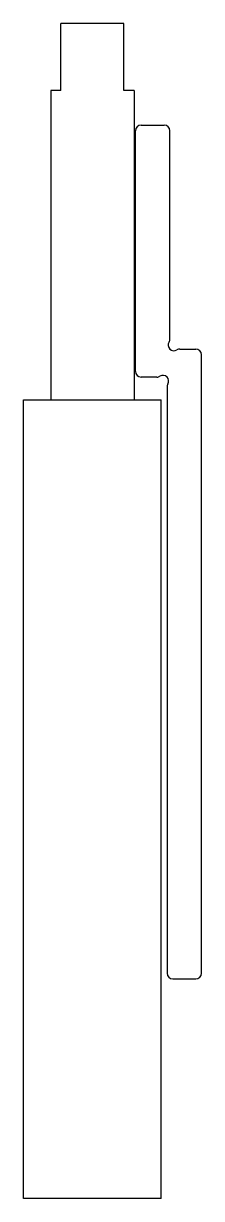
# Model space of a CAD drawing. Header units: inches. Extents: x -0.47 to 0.75, y 0 to 8.08.
import ezdxf

# ---------------------------------------------------------------- set-up
doc = ezdxf.new("R2010")
doc.units = ezdxf.units.IN
doc.layers.get('0').update_dxf_attribs({"linetype": 'CONTINUOUS'})
doc.layers.add('5', color=7, linetype='CONTINUOUS')

msp = doc.modelspace()

# ---------------------------------------------------------------- linework, layer by layer
at = {"color": 0, "linetype": 'CONTINUOUS'}
for p, q in [((0.3346, 7.3799), (0.4921, 7.3799)), ((0.2953, 5.687), (0.2953, 7.3406)), ((0.5315, 5.9094), (0.5315, 7.3406)), ((0.6004, 5.8406), (0.7087, 5.8406)), ((0.748, 1.5492), (0.748, 5.8012)), ((0.4429, 5.6476), (0.3346, 5.6476)), ((0.5118, 5.5788), (0.5118, 1.5492)), ((0.5512, 1.5098), (0.7087, 1.5098))]:
    msp.add_line(p, q, dxfattribs=at)
for centre, start, end in [((0.3346, 7.3406), 90, 180), ((0.4921, 7.3406), 360, 90), ((0.4921, 5.9094), 328.60029, 360), ((0.5593, 5.8684), 148.60029, 225), ((0.5593, 5.8684), 225, 301.39971), ((0.6004, 5.8012), 90, 121.39971), ((0.7087, 5.8012), 360, 90), ((0.3346, 5.687), 180, 270), ((0.484, 5.6198), 45, 121.39971), ((0.4429, 5.687), 270, 301.39971), ((0.484, 5.6198), 328.60029, 45), ((0.5512, 5.5788), 148.60029, 180), ((0.5512, 1.5492), 180, 270), ((0.7087, 1.5492), 270, 0)]:
    msp.add_arc(centre, 0.0394, start, end, dxfattribs=at)
at = {"layer": '5', "color": 5, "linetype": 'CONTINUOUS'}
for p, q in [((-0.2165, 7.6181), (-0.2165, 8.0787)), ((0.2165, 8.0787), (-0.2165, 8.0787)), ((0.2165, 7.6181), (0.2165, 8.0787)), ((-0.2854, 7.6181), (-0.2854, 5.4921)), ((-0.2165, 7.6181), (-0.2854, 7.6181)), ((0.2854, 7.6181), (0.2165, 7.6181)), ((0.2854, 7.6181), (0.2854, 5.4921)), ((-0.4724, 0), (-0.4724, 5.4921)), ((-0.4724, 5.4921), (-0.2953, 5.4921)), ((-0.2953, 5.4921), (-0.2854, 5.4921)), ((-0.2854, 5.4921), (0.2854, 5.4921)), ((0.2854, 5.4921), (0.2953, 5.4921)), ((0.2953, 5.4921), (0.4724, 5.4921)), ((0.4724, 0), (0.4724, 5.4921)), ((0.4724, 0), (-0.4724, 0))]:
    msp.add_line(p, q, dxfattribs=at)

doc.saveas('drawing.dxf')
